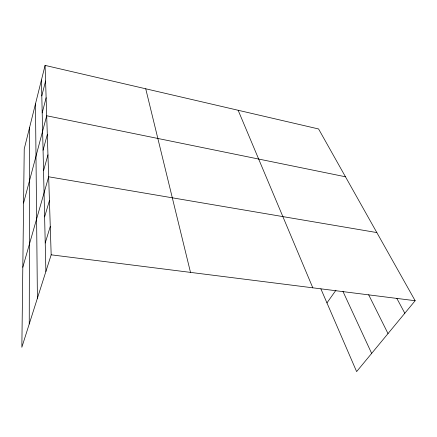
<?xml version="1.0" encoding="UTF-8"?>
<svg xmlns="http://www.w3.org/2000/svg" width="437" height="437" viewBox="0 0 437 437"><rect width="100%" height="100%" fill="white"/><g stroke="black" fill="none" stroke-linecap="round" stroke-linejoin="round"><path stroke-width="0.66" d="M29.246 323.97L29.634 127.282M45.082 65.397L24.237 148.902L21.85 347.289L51.173 254.82L45.082 65.397L318.584 128.964L415.15 300.722L356.619 371.603L320.867 288.824M41.805 95.889L45.585 81.014M42.198 112.899L46.12 97.762M23.587 203.03L46.699 115.761L345.465 176.777M43.066 150.213L47.305 134.569M43.547 170.73L47.955 154.851M22.811 267.258L48.665 176.788L376.836 232.577M44.618 216.905L49.43 200.588M45.23 243.005L50.26 226.497M326.952 302.907L335.944 290.228M51.173 254.82L415.15 300.722M396.829 298.378L404.815 313.242M368.659 294.773L388.012 333.589M342.969 291.452L371.652 353.402M238.149 110.271L312.805 287.814M145.729 88.793L190.499 272.388M41.433 80.015L45.89 271.481M35.473 103.886L37.402 298.252"/></g></svg>
